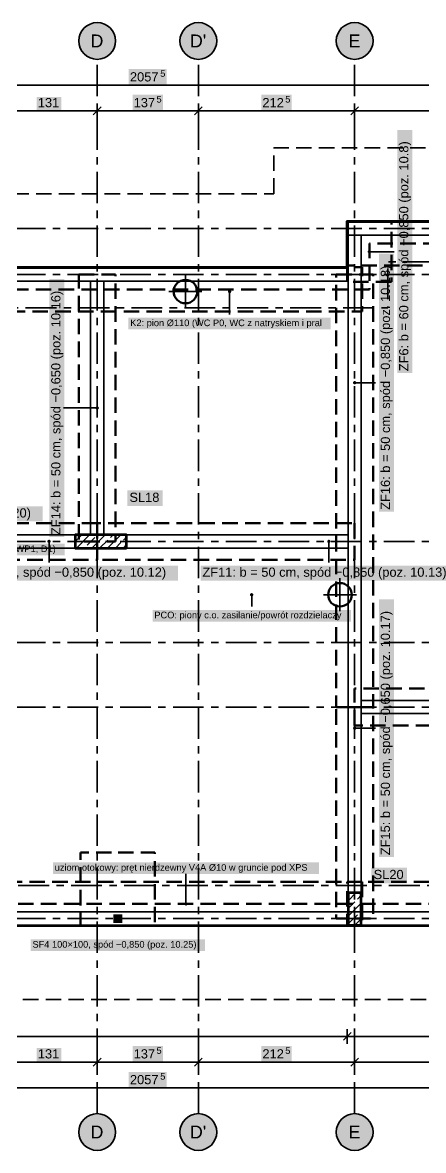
# Model space of a CAD drawing. Header units: metres. Extents: x -3.3 to 21.3, y -3.1 to 12.2.
# Drawn here: x 7.49 to 12.94, y -3.15 to 12.18 of the extents above; entities that cross this region are included whole.
import ezdxf

# ---------------------------------------------------------------- set-up
doc = ezdxf.new("R2010")
doc.units = ezdxf.units.M
doc.linetypes.add('KRESKOWA', pattern=[5.25, 4.2, -1.05])
doc.linetypes.add('PUNKTOWA', pattern=[10.5, 8.4, -1.05, 0, -1.05])
for name, color, linetype, lineweight in [('A-KRESKOWANIE', 8, 'Continuous', 18), ('A-MASKA', 7, 'Continuous', 18), ('A-OPISY', 2, 'Continuous', 25), ('E-UZIOM', 7, 'Continuous', 25), ('K-KONSTR', 7, 'Continuous', 50), ('K-OSIE', 1, 'PUNKTOWA', 25), ('K-WYMIARY', 1, 'Continuous', 25)]:
    doc.layers.add(name, color=color, linetype=linetype, lineweight=lineweight)
doc.styles.add('PL_ARIAL', font='arial.ttf')

msp = doc.modelspace()

# ---------------------------------------------------------------- hatches: boundary and pattern name
at = {"layer": 'A-MASKA', "true_color": 0xffffff}
for points in [[(8.93, 11.332), (9.445, 11.332), (9.445, 11.543), (8.93, 11.543)], [(8.981, 10.982), (9.394, 10.982), (9.394, 11.193), (8.981, 11.193)], [(10.731, 10.982), (11.144, 10.982), (11.144, 11.193), (10.731, 11.193)], [(7.678, 10.982), (8.012, 10.982), (8.012, 11.165), (7.678, 11.165)], [(12.782, 7.412), (12.782, 10.713), (12.58, 10.713), (12.58, 7.412)], [(12.533, 5.529), (12.533, 9.033), (12.33, 9.033), (12.33, 5.529)], [(8.053, 5.186), (8.053, 8.689), (7.85, 8.689), (7.85, 5.186)], [(8.924, 8.005), (11.676, 8.005), (11.676, 8.165), (8.924, 8.165)], [(8.908, 5.605), (9.392, 5.605), (9.392, 5.817), (8.908, 5.817)], [(4.255, 5.397), (7.758, 5.397), (7.758, 5.6), (4.255, 5.6)], [(5.48, 4.935), (8.06, 4.935), (8.06, 5.095), (5.48, 5.095)], [(6.093, 4.592), (9.597, 4.592), (9.597, 4.795), (6.093, 4.795)], [(9.905, 4.592), (13.395, 4.592), (13.395, 4.795), (9.905, 4.795)], [(12.533, 0.836), (12.533, 4.339), (12.33, 4.339), (12.33, 0.836)], [(9.252, 4.035), (11.948, 4.035), (11.948, 4.195), (9.252, 4.195)], [(7.897, 0.605), (11.517, 0.605), (11.517, 0.765), (7.897, 0.765)], [(12.228, 0.48), (12.712, 0.48), (12.712, 0.693), (12.228, 0.693)], [(7.595, -0.44), (9.965, -0.44), (9.965, -0.28), (7.595, -0.28)], [(7.678, -1.943), (8.012, -1.943), (8.012, -1.76), (7.678, -1.76)], [(8.981, -1.943), (9.394, -1.943), (9.394, -1.733), (8.981, -1.733)], [(10.731, -1.943), (11.144, -1.943), (11.144, -1.733), (10.731, -1.733)], [(8.93, -2.293), (9.445, -2.293), (9.445, -2.083), (8.93, -2.083)]]:
    msp.add_hatch(color=7, dxfattribs=at).paths.add_polyline_path(points)
at = {"layer": 'A-OPISY', "true_color": 0x000000}
for points in [[(12.223, 9.062), (12.222, 9.068), (12.219, 9.074), (12.216, 9.078), (12.211, 9.082), (12.206, 9.084), (12.2, 9.085), (12.194, 9.084), (12.189, 9.082), (12.184, 9.078), (12.181, 9.074), (12.178, 9.068), (12.177, 9.062), (12.178, 9.057), (12.181, 9.051), (12.184, 9.047), (12.189, 9.043), (12.194, 9.041), (12.2, 9.04), (12.206, 9.041), (12.211, 9.043), (12.216, 9.047), (12.219, 9.051), (12.222, 9.057)], [(10.322, 8.52), (10.322, 8.526), (10.319, 8.531), (10.316, 8.536), (10.311, 8.539), (10.306, 8.542), (10.3, 8.543), (10.294, 8.542), (10.289, 8.539), (10.284, 8.536), (10.281, 8.531), (10.278, 8.526), (10.277, 8.52), (10.278, 8.514), (10.281, 8.509), (10.284, 8.504), (10.289, 8.501), (10.294, 8.498), (10.3, 8.497), (10.306, 8.498), (10.311, 8.501), (10.316, 8.504), (10.319, 8.509), (10.322, 8.514)], [(12.023, 7.281), (12.022, 7.287), (12.019, 7.293), (12.016, 7.297), (12.011, 7.301), (12.006, 7.303), (12, 7.304), (11.994, 7.303), (11.989, 7.301), (11.984, 7.297), (11.981, 7.293), (11.978, 7.287), (11.977, 7.281), (11.978, 7.275), (11.981, 7.27), (11.984, 7.265), (11.989, 7.262), (11.994, 7.26), (12, 7.259), (12.006, 7.26), (12.011, 7.262), (12.016, 7.265), (12.019, 7.27), (12.022, 7.275)], [(8.523, 6.938), (8.522, 6.943), (8.519, 6.949), (8.516, 6.953), (8.511, 6.957), (8.506, 6.959), (8.5, 6.96), (8.494, 6.959), (8.489, 6.957), (8.484, 6.953), (8.481, 6.949), (8.478, 6.943), (8.477, 6.938), (8.478, 6.932), (8.481, 6.926), (8.484, 6.922), (8.489, 6.918), (8.494, 6.916), (8.5, 6.915), (8.506, 6.916), (8.511, 6.918), (8.516, 6.922), (8.519, 6.926), (8.522, 6.932)], [(7.868, 5.125), (7.867, 5.131), (7.864, 5.136), (7.861, 5.141), (7.856, 5.144), (7.851, 5.147), (7.845, 5.147), (7.839, 5.147), (7.834, 5.144), (7.829, 5.141), (7.826, 5.136), (7.823, 5.131), (7.823, 5.125), (7.823, 5.119), (7.826, 5.114), (7.829, 5.109), (7.834, 5.106), (7.839, 5.103), (7.845, 5.103), (7.851, 5.103), (7.856, 5.106), (7.861, 5.109), (7.864, 5.114), (7.867, 5.119)], [(11.673, 5.125), (11.672, 5.131), (11.669, 5.136), (11.666, 5.141), (11.661, 5.144), (11.656, 5.147), (11.65, 5.147), (11.644, 5.147), (11.639, 5.144), (11.634, 5.141), (11.631, 5.136), (11.628, 5.131), (11.627, 5.125), (11.628, 5.119), (11.631, 5.114), (11.634, 5.109), (11.639, 5.106), (11.644, 5.103), (11.65, 5.103), (11.656, 5.103), (11.661, 5.106), (11.666, 5.109), (11.669, 5.114), (11.672, 5.119)], [(10.623, 4.4), (10.622, 4.406), (10.619, 4.411), (10.616, 4.416), (10.611, 4.419), (10.606, 4.422), (10.6, 4.423), (10.594, 4.422), (10.589, 4.419), (10.584, 4.416), (10.581, 4.411), (10.578, 4.406), (10.578, 4.4), (10.578, 4.394), (10.581, 4.389), (10.584, 4.384), (10.589, 4.381), (10.594, 4.378), (10.6, 4.378), (10.606, 4.378), (10.611, 4.381), (10.616, 4.384), (10.619, 4.389), (10.622, 4.394)], [(12.023, 2.588), (12.022, 2.593), (12.019, 2.599), (12.016, 2.603), (12.011, 2.607), (12.006, 2.609), (12, 2.61), (11.994, 2.609), (11.989, 2.607), (11.984, 2.603), (11.981, 2.599), (11.978, 2.593), (11.977, 2.588), (11.978, 2.582), (11.981, 2.576), (11.984, 2.572), (11.989, 2.568), (11.994, 2.566), (12, 2.565), (12.006, 2.566), (12.011, 2.568), (12.016, 2.572), (12.019, 2.576), (12.022, 2.582)], [(9.73, 0.2), (9.729, 0.206), (9.726, 0.211), (9.723, 0.216), (9.718, 0.219), (9.713, 0.222), (9.707, 0.223), (9.701, 0.222), (9.696, 0.219), (9.691, 0.216), (9.688, 0.211), (9.685, 0.206), (9.684, 0.2), (9.685, 0.194), (9.688, 0.189), (9.691, 0.184), (9.696, 0.181), (9.701, 0.178), (9.707, 0.178), (9.713, 0.178), (9.718, 0.181), (9.723, 0.184), (9.726, 0.189), (9.729, 0.194)]]:
    msp.add_hatch(color=7, dxfattribs=at).paths.add_polyline_path(points)
at = {"layer": 'K-KONSTR', "true_color": 0x000000}
msp.add_hatch(color=7, dxfattribs=at).paths.add_polyline_path([(8.84, -0.06), (8.84, 0.06), (8.72, 0.06), (8.72, -0.06)])
at = {"layer": 'K-OSIE', "true_color": 0xffffff}
for points in [[(8.75, 11.925), (8.748, 11.958), (8.741, 11.99), (8.731, 12.021), (8.717, 12.05), (8.698, 12.077), (8.677, 12.102), (8.652, 12.123), (8.625, 12.142), (8.596, 12.156), (8.565, 12.166), (8.533, 12.173), (8.5, 12.175), (8.467, 12.173), (8.435, 12.166), (8.404, 12.156), (8.375, 12.142), (8.348, 12.123), (8.323, 12.102), (8.302, 12.077), (8.283, 12.05), (8.269, 12.021), (8.259, 11.99), (8.252, 11.958), (8.25, 11.925), (8.252, 11.892), (8.259, 11.86), (8.269, 11.829), (8.283, 11.8), (8.302, 11.773), (8.323, 11.748), (8.348, 11.727), (8.375, 11.708), (8.404, 11.694), (8.435, 11.684), (8.467, 11.677), (8.5, 11.675), (8.533, 11.677), (8.565, 11.684), (8.596, 11.694), (8.625, 11.708), (8.652, 11.727), (8.677, 11.748), (8.698, 11.773), (8.717, 11.8), (8.731, 11.829), (8.741, 11.86), (8.748, 11.892)], [(10.125, 11.925), (10.123, 11.958), (10.116, 11.99), (10.106, 12.021), (10.092, 12.05), (10.073, 12.077), (10.052, 12.102), (10.027, 12.123), (10, 12.142), (9.971, 12.156), (9.94, 12.166), (9.908, 12.173), (9.875, 12.175), (9.842, 12.173), (9.81, 12.166), (9.779, 12.156), (9.75, 12.142), (9.723, 12.123), (9.698, 12.102), (9.677, 12.077), (9.658, 12.05), (9.644, 12.021), (9.634, 11.99), (9.627, 11.958), (9.625, 11.925), (9.627, 11.892), (9.634, 11.86), (9.644, 11.829), (9.658, 11.8), (9.677, 11.773), (9.698, 11.748), (9.723, 11.727), (9.75, 11.708), (9.779, 11.694), (9.81, 11.684), (9.842, 11.677), (9.875, 11.675), (9.908, 11.677), (9.94, 11.684), (9.971, 11.694), (10, 11.708), (10.027, 11.727), (10.052, 11.748), (10.073, 11.773), (10.092, 11.8), (10.106, 11.829), (10.116, 11.86), (10.123, 11.892)], [(12.25, 11.925), (12.248, 11.958), (12.241, 11.99), (12.231, 12.021), (12.217, 12.05), (12.198, 12.077), (12.177, 12.102), (12.152, 12.123), (12.125, 12.142), (12.096, 12.156), (12.065, 12.166), (12.033, 12.173), (12, 12.175), (11.967, 12.173), (11.935, 12.166), (11.904, 12.156), (11.875, 12.142), (11.848, 12.123), (11.823, 12.102), (11.802, 12.077), (11.783, 12.05), (11.769, 12.021), (11.759, 11.99), (11.752, 11.958), (11.75, 11.925), (11.752, 11.892), (11.759, 11.86), (11.769, 11.829), (11.783, 11.8), (11.802, 11.773), (11.823, 11.748), (11.848, 11.727), (11.875, 11.708), (11.904, 11.694), (11.935, 11.684), (11.967, 11.677), (12, 11.675), (12.033, 11.677), (12.065, 11.684), (12.096, 11.694), (12.125, 11.708), (12.152, 11.727), (12.177, 11.748), (12.198, 11.773), (12.217, 11.8), (12.231, 11.829), (12.241, 11.86), (12.248, 11.892)], [(8.75, -2.9), (8.748, -2.867), (8.741, -2.835), (8.731, -2.804), (8.717, -2.775), (8.698, -2.748), (8.677, -2.723), (8.652, -2.702), (8.625, -2.683), (8.596, -2.669), (8.565, -2.659), (8.533, -2.652), (8.5, -2.65), (8.467, -2.652), (8.435, -2.659), (8.404, -2.669), (8.375, -2.683), (8.348, -2.702), (8.323, -2.723), (8.302, -2.748), (8.283, -2.775), (8.269, -2.804), (8.259, -2.835), (8.252, -2.867), (8.25, -2.9), (8.252, -2.933), (8.259, -2.965), (8.269, -2.996), (8.283, -3.025), (8.302, -3.052), (8.323, -3.077), (8.348, -3.098), (8.375, -3.117), (8.404, -3.131), (8.435, -3.141), (8.467, -3.148), (8.5, -3.15), (8.533, -3.148), (8.565, -3.141), (8.596, -3.131), (8.625, -3.117), (8.652, -3.098), (8.677, -3.077), (8.698, -3.052), (8.717, -3.025), (8.731, -2.996), (8.741, -2.965), (8.748, -2.933)], [(10.125, -2.9), (10.123, -2.867), (10.116, -2.835), (10.106, -2.804), (10.092, -2.775), (10.073, -2.748), (10.052, -2.723), (10.027, -2.702), (10, -2.683), (9.971, -2.669), (9.94, -2.659), (9.908, -2.652), (9.875, -2.65), (9.842, -2.652), (9.81, -2.659), (9.779, -2.669), (9.75, -2.683), (9.723, -2.702), (9.698, -2.723), (9.677, -2.748), (9.658, -2.775), (9.644, -2.804), (9.634, -2.835), (9.627, -2.867), (9.625, -2.9), (9.627, -2.933), (9.634, -2.965), (9.644, -2.996), (9.658, -3.025), (9.677, -3.052), (9.698, -3.077), (9.723, -3.098), (9.75, -3.117), (9.779, -3.131), (9.81, -3.141), (9.842, -3.148), (9.875, -3.15), (9.908, -3.148), (9.94, -3.141), (9.971, -3.131), (10, -3.117), (10.027, -3.098), (10.052, -3.077), (10.073, -3.052), (10.092, -3.025), (10.106, -2.996), (10.116, -2.965), (10.123, -2.933)], [(12.25, -2.9), (12.248, -2.867), (12.241, -2.835), (12.231, -2.804), (12.217, -2.775), (12.198, -2.748), (12.177, -2.723), (12.152, -2.702), (12.125, -2.683), (12.096, -2.669), (12.065, -2.659), (12.033, -2.652), (12, -2.65), (11.967, -2.652), (11.935, -2.659), (11.904, -2.669), (11.875, -2.683), (11.848, -2.702), (11.823, -2.723), (11.802, -2.748), (11.783, -2.775), (11.769, -2.804), (11.759, -2.835), (11.752, -2.867), (11.75, -2.9), (11.752, -2.933), (11.759, -2.965), (11.769, -2.996), (11.783, -3.025), (11.802, -3.052), (11.823, -3.077), (11.848, -3.098), (11.875, -3.117), (11.904, -3.131), (11.935, -3.141), (11.967, -3.148), (12, -3.15), (12.033, -3.148), (12.065, -3.141), (12.096, -3.131), (12.125, -3.117), (12.152, -3.098), (12.177, -3.077), (12.198, -3.052), (12.217, -3.025), (12.231, -2.996), (12.241, -2.965), (12.248, -2.933)]]:
    msp.add_hatch(color=7, dxfattribs=at).paths.add_polyline_path(points)

# ---------------------------------------------------------------- linework, layer by layer
at = {"layer": 'A-KRESKOWANIE', "lineweight": 25, "ltscale": 0.05}
for points in [[(8.2, 5.124), (8.291, 5.215)], [(8.217, 5.035), (8.397, 5.215)], [(8.429, 5.035), (8.609, 5.215)], [(8.503, 5.215), (8.503, 5.215)], [(8.641, 5.035), (8.821, 5.215)], [(8.68, 5.18), (8.715, 5.215)], [(8.362, 5.073), (8.468, 5.18)], [(8.538, 5.038), (8.644, 5.144)], [(8.747, 5.035), (8.821, 5.109)], [(8.853, 5.035), (8.9, 5.082)], [(8.857, 5.144), (8.9, 5.188)], [(8.323, 5.035), (8.326, 5.038)], [(11.91, 0.243), (12.017, 0.35)], [(11.91, 0.349), (11.911, 0.35)], [(12.038, 0.265), (12.09, 0.317)], [(11.91, 0.137), (12.003, 0.23)], [(11.91, 0.031), (12.09, 0.211)], [(11.932, -0.053), (12.038, 0.053)], [(12.074, 0.088), (12.09, 0.105)], [(12.002, -0.09), (12.09, -0.002)]]:
    msp.add_lwpolyline(points, dxfattribs=at)
at = {"layer": 'A-OPISY', "lineweight": 35, "ltscale": 0.05}
for points in [[(12.2, 9.062), (12.535, 9.062)], [(10.3, 8.52), (10.3, 8.21)], [(12, 7.281), (12.285, 7.281)], [(8.5, 6.938), (8.04, 6.938)], [(7.845, 5.125), (7.845, 4.84)], [(11.65, 5.125), (11.65, 4.84)], [(10.6, 4.4), (10.6, 4.24)], [(12, 2.588), (12.285, 2.588)], [(9.707, 0.2), (9.707, 0.61)]]:
    msp.add_lwpolyline(points, dxfattribs=at)
at = {"layer": 'E-UZIOM', "linetype": 'KRESKOWA', "lineweight": 50, "ltscale": 0.05, "true_color": 0xb0006a, "flags": 128}
msp.add_lwpolyline([(18.175, 0.2), (0.2, 0.2), (0.2, 8.55), (12.2, 8.55), (12.2, 9.175), (18.175, 9.175)], close=True, dxfattribs=at)
at = {"layer": 'E-UZIOM', "linetype": 'PUNKTOWA', "lineweight": 35, "ltscale": 0.05, "true_color": 0xb0006a, "flags": 128}
msp.add_lwpolyline([(17.925, 0.45), (0.45, 0.45), (0.45, 8.3), (12.45, 8.3), (12.45, 8.925), (17.925, 8.925)], close=True, dxfattribs=at)
at = {"layer": 'K-KONSTR', "linetype": 'KRESKOWA', "lineweight": 35, "ltscale": 0.05, "flags": 128}
msp.add_lwpolyline([(10.9, 9.85), (10.9, 10.475), (19.475, 10.475), (19.475, -1.1), (-1.1, -1.1), (-1.1, 9.85)], close=True, dxfattribs=at)
at = {"layer": 'K-KONSTR', "lineweight": 70, "ltscale": 0.05}
for points in [[(18.475, -0.1), (-0.1, -0.1), (-0.1, 8.85), (11.9, 8.85), (11.9, 9.475), (18.475, 9.475), (18.475, 2.875)], [(8.9, 5.035), (8.9, 5.215), (8.2, 5.215), (8.2, 5.035)], [(12.09, -0.09), (12.09, 0.35), (11.91, 0.35), (11.91, -0.09)]]:
    msp.add_lwpolyline(points, close=True, dxfattribs=at)
at = {"layer": 'K-KONSTR', "linetype": 'KRESKOWA', "lineweight": 50, "ltscale": 0.05, "flags": 128}
for points in [[(11.9, 8.875), (11.9, 9.475), (18.475, 9.475), (18.475, 8.875)], [(12.5, 8.65), (11.9, 8.65), (11.9, 9.475), (12.5, 9.475)], [(-0.1, 8.25), (-0.1, 8.85), (12.1, 8.85), (12.1, 8.25)], [(8.25, 8.75), (8.75, 8.75), (8.75, 5.125), (8.25, 5.125)], [(11.75, 8.75), (12.25, 8.75), (12.25, 2.875), (11.75, 2.875)], [(8.5, 5.375), (8.5, 4.875), (7.19, 4.875), (7.19, 5.375)], [(12, 5.375), (12, 4.875), (8.5, 4.875), (8.5, 5.375)], [(12, 2.625), (12, 3.125), (18.375, 3.125), (18.375, 2.625)], [(11.75, 2.875), (12.25, 2.875), (12.25, 0), (11.75, 0)], [(8.785, 0.9), (9.285, 0.9), (9.285, -0.1), (8.775, -0.1), (8.275, -0.1), (8.275, 0.9)], [(12.1, 0.5), (12.1, -0.1), (-0.1, -0.1), (-0.1, 0.5)], [(18.475, 0.5), (18.475, -0.1), (11.9, -0.1), (11.9, 0.5)]]:
    msp.add_lwpolyline(points, close=True, dxfattribs=at)
at = {"layer": 'K-KONSTR', "lineweight": 35, "ltscale": 0.05}
for points in [[(11.91, 9.285), (18.285, 9.285), (18.285, 9.465), (11.91, 9.465)], [(12.09, 8.75), (12.09, 9.285), (11.91, 9.285), (11.91, 8.84), (11.91, 8.75)], [(11.91, 8.66), (11.91, 8.84), (-0.09, 8.84), (-0.09, 8.66)], [(11.91, 8.66), (11.91, 2.875), (12.09, 2.875), (12.09, 2.965), (12.09, 8.75), (11.91, 8.75)], [(8.41, 8.66), (8.41, 5.215), (8.59, 5.215), (8.59, 8.66)], [(8.41, 5.215), (7.115, 5.215), (7.115, 5.035), (8.5, 5.035), (8.5, 5.215)], [(8.59, 5.215), (8.5, 5.215), (8.5, 5.035), (11.91, 5.035), (11.91, 5.215)], [(12.09, 2.785), (18.285, 2.785), (18.285, 2.965), (12.09, 2.965)], [(11.91, 2.875), (11.91, 0.09), (12, 0.09), (12.09, 0.09), (12.09, 2.785), (12.09, 2.875)], [(-0.09, 0.09), (-0.09, -0.09), (12, -0.09), (12, 0.09)], [(18.285, 0.09), (12, 0.09), (12, -0.09), (18.285, -0.09)]]:
    msp.add_lwpolyline(points, close=True, dxfattribs=at)
for points in [[(9.7, 8.296), (9.7, 8.744)], [(9.476, 8.52), (9.924, 8.52)], [(11.8, 4.176), (11.8, 4.624)], [(11.576, 4.4), (12.024, 4.4)]]:
    msp.add_lwpolyline(points, dxfattribs=at)
at = {"layer": 'K-KONSTR', "lineweight": 50, "ltscale": 0.05}
for centre in [(9.7, 8.52), (11.8, 4.4)]:
    msp.add_circle(centre, 0.16, dxfattribs=at)
at = {"layer": 'K-OSIE', "linetype": 'PUNKTOWA', "lineweight": 35, "ltscale": 0.050906, "flags": 128}
for points in [[(8.5, -2.65), (8.5, 11.675)], [(9.875, -2.65), (9.875, 11.675)], [(12, -2.65), (12, 11.675)]]:
    msp.add_lwpolyline(points, dxfattribs=at)
at = {"layer": 'K-OSIE', "linetype": 'PUNKTOWA', "lineweight": 35, "ltscale": 0.049585, "flags": 128}
for points in [[(-2.65, 9.375), (20.675, 9.375)], [(-2.65, 8.75), (20.675, 8.75)], [(-2.65, 5.125), (20.675, 5.125)], [(-2.65, 3.75), (20.675, 3.75)], [(-2.65, 2.875), (20.675, 2.875)], [(-2.65, 0), (20.675, 0)]]:
    msp.add_lwpolyline(points, dxfattribs=at)
at = {"layer": 'K-OSIE', "linetype": 'Continuous', "lineweight": 35, "ltscale": 0.05}
for centre in [(8.5, 11.925), (9.875, 11.925), (12, 11.925), (8.5, -2.9), (9.875, -2.9), (12, -2.9)]:
    msp.add_circle(centre, 0.25, dxfattribs=at)
at = {"layer": 'K-WYMIARY', "lineweight": 35, "ltscale": 0.05}
for points in [[(-1.2, 11.325), (19.575, 11.325)], [(8.5, 10.875), (8.5, 11.075)], [(9.875, 10.875), (9.875, 11.075)], [(12, 10.875), (12, 11.075)], [(-1.1, 10.975), (18.475, 10.975)], [(8.447, 10.922), (8.553, 11.028)], [(9.822, 10.922), (9.928, 11.028)], [(11.947, 10.922), (12.053, 11.028)], [(11.9, -1.5), (11.9, -1.7)], [(-1.2, -1.6), (19.575, -1.6)], [(11.847, -1.653), (11.953, -1.547)], [(-1.1, -1.95), (18.475, -1.95)], [(8.447, -2.003), (8.553, -1.897)], [(8.5, -1.85), (8.5, -2.05)], [(9.822, -2.003), (9.928, -1.897)], [(9.875, -1.85), (9.875, -2.05)], [(11.947, -2.003), (12.053, -1.897)], [(12, -1.85), (12, -2.05)], [(-1.2, -2.3), (19.575, -2.3)]]:
    msp.add_lwpolyline(points, dxfattribs=at)

# ---------------------------------------------------------------- texts
at = {"layer": 'A-OPISY', "style": 'PL_ARIAL'}
for s, p in [('ZF6: b = 60 cm, spód −0,850 (poz. 10.8)', (12.73, 7.437)), ('ZF16: b = 50 cm, spód −0,850 (poz. 10.18)', (12.48, 5.554)), ('ZF14: b = 50 cm, spód −0,650 (poz. 10.16)', (8, 5.211)), ('ZF15: b = 50 cm, spód −0,650 (poz. 10.17)', (12.48, 0.861))]:
    msp.add_text(s, height=0.125, rotation=90, dxfattribs=at).set_placement(p)
for s, height, p in [('K2: pion Ø110 (WC P0, WC z natryskiem i pral', 0.09, (8.949, 8.05)), ('SL18', 0.125, (8.938, 5.662)), ('ZF18: b = 50 cm, spód −0,850 (poz. 10.20)', 0.125, (4.28, 5.45)), ('RS1: rura spustowa DN100 w SI (WP1, D1)', 0.09, (5.505, 4.98)), ('ZF10: b = 50 cm, spód −0,850 (poz. 10.12)', 0.125, (6.118, 4.645)), ('ZF11: b = 50 cm, spód −0,850 (poz. 10.13)', 0.125, (9.93, 4.645)), ('PCO: piony c.o. zasilanie/powrót rozdzielaczy', 0.09, (9.277, 4.08)), ('uziom otokowy: pręt nierdzewny V4A Ø10 w gruncie pod XPS', 0.09, (7.922, 0.65)), ('SL20', 0.125, (12.258, 0.537)), ('SF4 100×100, spód −0,850 (poz. 10.25)', 0.09, (7.62, -0.395))]:
    msp.add_text(s, height=height, dxfattribs=at).set_placement(p)
at = {"layer": 'K-OSIE', "style": 'PL_ARIAL'}
for s, p in [('D', (8.408, 11.838)), ("D'", (9.759, 11.838)), ('E', (11.915, 11.838)), ('D', (8.408, -2.987)), ("D'", (9.759, -2.987)), ('E', (11.915, -2.987))]:
    msp.add_text(s, height=0.175, dxfattribs=at).set_placement(p)
at = {"layer": 'K-WYMIARY', "style": 'PL_ARIAL'}
for s, height, p in [('2057', 0.125, (8.945, 11.375)), ('5', 0.09, (9.357, 11.438)), ('131', 0.125, (7.693, 11.025)), ('137', 0.125, (8.996, 11.025)), ('5', 0.09, (9.306, 11.088)), ('212', 0.125, (10.746, 11.025)), ('5', 0.09, (11.056, 11.088)), ('131', 0.125, (7.693, -1.9)), ('137', 0.125, (8.996, -1.9)), ('5', 0.09, (9.306, -1.838)), ('212', 0.125, (10.746, -1.9)), ('5', 0.09, (11.056, -1.838)), ('2057', 0.125, (8.945, -2.25)), ('5', 0.09, (9.357, -2.188))]:
    msp.add_text(s, height=height, dxfattribs=at).set_placement(p)

doc.saveas('drawing.dxf')
